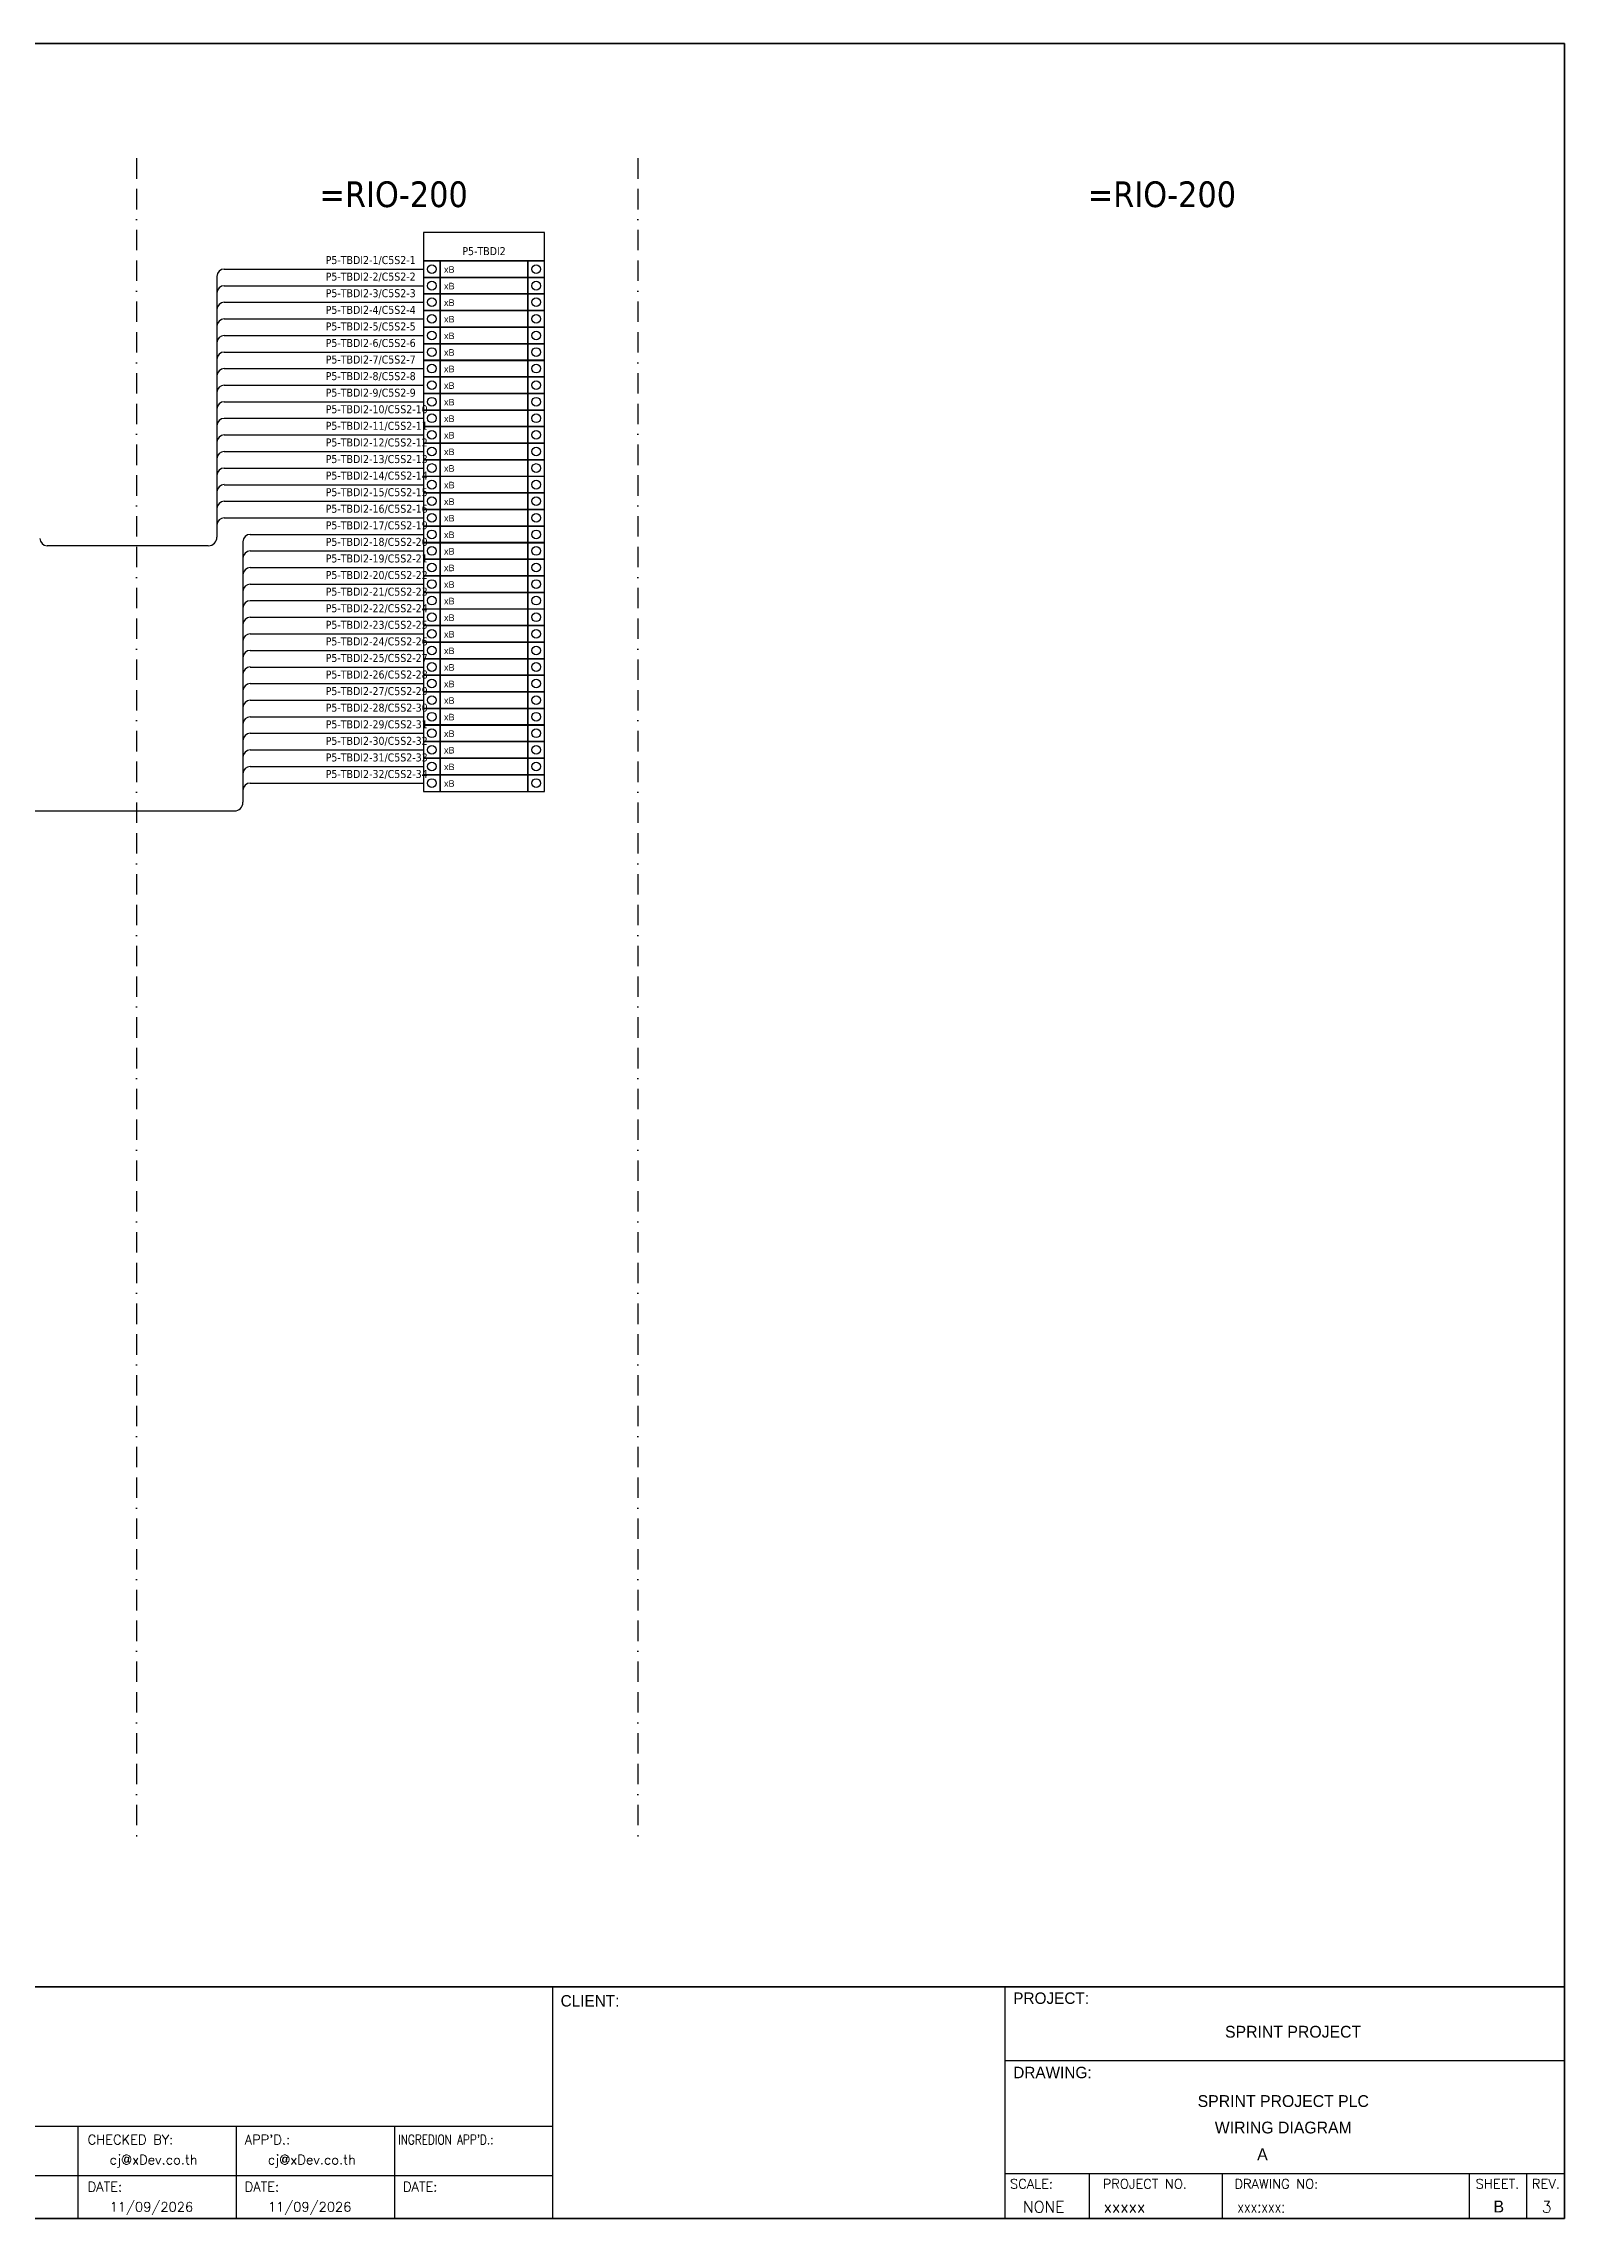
# Model space of a CAD drawing. Header units: millimetres. Extents: x 0 to 54213, y 0 to 2820.
# Drawn here: x 10389 to 12280, y 0 to 2704 of the extents above; entities that cross this region are included whole.
import ezdxf
from ezdxf.enums import TextEntityAlignment as Align

# ---------------------------------------------------------------- set-up
doc = ezdxf.new("R2010")
doc.units = ezdxf.units.MM
doc.linetypes.add('BORDERX2', pattern=[88.9, 25.4, -12.7, 25.4, -12.7, 0, -12.7])
for name, color, linetype in [('GT_1', 9, 'Continuous'), ('HELPPOINT', 7, 'Continuous'), ('MEMBER', 7, 'Continuous'), ('x01001-FrameArea', 2, 'BORDERX2')]:
    doc.layers.add(name, color=color, linetype=linetype)
doc.layers.add('IE-WIRE', color=7, linetype='Continuous', lineweight=25)
doc.styles.add('HTX11', font='O8111901')
doc.styles.add('ROMANS', font='romans.shx', dxfattribs={"width": 0.85, "height": 25})
doc.styles.get("Standard").update_dxf_attribs({"font": 'arial.ttf'})
doc.styles.add('Tahoma', font='')
doc.styles.get('Tahoma').set_extended_font_data('Tahoma')

# ---------------------------------------------------------------- blocks, each defined once
blk = doc.blocks.new('xTermSingleLayer1')
at = {"color": 7, "ltscale": 25.4}
for points in [[(0, -537), (537, -537), (537, 0), (0, 0)], [(537, -537), (3378, -537), (3378, 0), (537, 0)], [(3378, -537), (3915, -537), (3915, 0), (3378, 0)]]:
    blk.add_lwpolyline(points, close=True, dxfattribs=at)
for centre in [(268, -268), (3647, -268)]:
    blk.add_circle(centre, 141, dxfattribs=at)
blk.add_attdef('TERMINAL_B', (661, -387), '', height=212)

msp = doc.modelspace()

# ---------------------------------------------------------------- linework, layer by layer
at = {"color": 4}
for p, q in [((11688.9, 56.1), (11688.9, 0)), ((11854.2, 56.1), (11854.2, 0))]:
    msp.add_line(p, q, dxfattribs=at)
at = {"color": 4, "ltscale": 0.5}
for p, q in [((12161.3, 56.1), (12161.3, 0)), ((12161.3, 56.1), (12161.3, 0)), ((12232.5, 56.1), (12232.5, 0)), ((12232.5, 56.1), (12232.5, 0))]:
    msp.add_line(p, q, dxfattribs=at)
at = {"color": 4, "ltscale": 25.4}
msp.add_lwpolyline([(10861.5, 2434), (11011.8, 2434), (11011.8, 2469.2), (10861.5, 2469.2)], close=True, dxfattribs=at)
at = {"layer": 'GT_1', "color": 4}
for p, q in [((11022.4, 0), (11022.4, 288.2)), ((11584.7, 0), (11584.7, 288.2)), ((11584.7, 0), (11584.7, 288.2)), ((11584.7, 0), (11584.7, 288.2)), ((11022.4, 114.3), (10235.4, 114.3)), ((10432.2, 0), (10432.2, 114.3)), ((10628.9, 0), (10628.9, 114.3)), ((10825.7, 0), (10825.7, 114.3)), ((11584.7, 56.1), (12279.9, 56.1)), ((11022.4, 52.9), (10235.4, 52.9))]:
    msp.add_line(p, q, dxfattribs=at)
at = {"layer": 'HELPPOINT', "color": 4, "lineweight": 35}
for p, q in [((8386.6, 2704.2), (12279.9, 2704.2)), ((8386.6, 2704.2), (12279.9, 2704.2)), ((12279.9, 2704.2), (12279.9, 0)), ((12279.9, 2704.2), (12279.9, 0)), ((12279.9, 0), (8386.6, 0)), ((12279.9, 0), (8386.6, 0))]:
    msp.add_line(p, q, dxfattribs=at)
at = {"layer": 'HELPPOINT', "color": 4}
for p, q in [((11584.7, 196.6), (12279.9, 196.6)), ((11584.7, 196.6), (12279.9, 196.6)), ((11584.7, 56.1), (12279.9, 56.1))]:
    msp.add_line(p, q, dxfattribs=at)
at = {"layer": 'IE-WIRE', "color": 4, "ltscale": 25.4}
for p, q in [((10604.6, 2414.6), (10604.6, 2090.6)), ((10613.8, 2423.7), (10861.5, 2423.7)), ((10613.8, 2423.7), (10861.5, 2423.7)), ((10613.8, 2403.1), (10861.5, 2403.1)), ((10613.8, 2403.1), (10861.5, 2403.1)), ((10613.8, 2382.5), (10861.5, 2382.5)), ((10613.8, 2382.5), (10861.5, 2382.5)), ((10613.8, 2361.9), (10861.5, 2361.9)), ((10613.8, 2361.9), (10861.5, 2361.9)), ((10613.8, 2341.2), (10861.5, 2341.2)), ((10613.8, 2341.2), (10861.5, 2341.2)), ((10613.8, 2320.6), (10861.5, 2320.6)), ((10613.8, 2320.6), (10861.5, 2320.6)), ((10613.8, 2300), (10861.5, 2300)), ((10613.8, 2300), (10861.5, 2300)), ((10613.8, 2279.4), (10861.5, 2279.4)), ((10613.8, 2279.4), (10861.5, 2279.4)), ((10613.8, 2258.8), (10861.5, 2258.8)), ((10613.8, 2258.8), (10861.5, 2258.8)), ((10613.8, 2238.2), (10861.5, 2238.2)), ((10613.8, 2238.2), (10861.5, 2238.2)), ((10613.8, 2217.6), (10861.5, 2217.6)), ((10613.8, 2217.6), (10861.5, 2217.6)), ((10613.8, 2197), (10861.5, 2197)), ((10613.8, 2197), (10861.5, 2197)), ((10613.8, 2176.3), (10861.5, 2176.3)), ((10613.8, 2176.3), (10861.5, 2176.3)), ((10613.8, 2155.7), (10861.5, 2155.7)), ((10613.8, 2155.7), (10861.5, 2155.7)), ((10613.8, 2135.1), (10861.5, 2135.1)), ((10613.8, 2135.1), (10861.5, 2135.1)), ((10613.8, 2114.5), (10861.5, 2114.5)), ((10613.8, 2114.5), (10861.5, 2114.5)), ((10637, 2084.8), (10637, 1760.8)), ((10646.1, 2093.9), (10861.5, 2093.9)), ((10646.1, 2093.9), (10861.5, 2093.9)), ((10646.1, 2073.3), (10861.5, 2073.3)), ((10646.1, 2073.3), (10861.5, 2073.3)), ((10646.1, 2052.7), (10861.5, 2052.7)), ((10646.1, 2052.7), (10861.5, 2052.7)), ((10646.1, 2032.1), (10861.5, 2032.1)), ((10646.1, 2032.1), (10861.5, 2032.1)), ((10646.1, 2011.5), (10861.5, 2011.5)), ((10646.1, 2011.5), (10861.5, 2011.5)), ((10646.1, 1990.8), (10861.5, 1990.8)), ((10646.1, 1990.8), (10861.5, 1990.8)), ((10646.1, 1970.2), (10861.5, 1970.2)), ((10646.1, 1970.2), (10861.5, 1970.2)), ((10646.1, 1949.6), (10861.5, 1949.6)), ((10646.1, 1949.6), (10861.5, 1949.6)), ((10646.1, 1929), (10861.5, 1929)), ((10646.1, 1929), (10861.5, 1929)), ((10646.1, 1908.4), (10861.5, 1908.4)), ((10646.1, 1908.4), (10861.5, 1908.4)), ((10646.1, 1887.8), (10861.5, 1887.8)), ((10646.1, 1887.8), (10861.5, 1887.8)), ((10646.1, 1867.2), (10861.5, 1867.2)), ((10646.1, 1867.2), (10861.5, 1867.2)), ((10646.1, 1846.6), (10861.5, 1846.6)), ((10646.1, 1846.6), (10861.5, 1846.6)), ((10646.1, 1825.9), (10861.5, 1825.9)), ((10646.1, 1825.9), (10861.5, 1825.9)), ((10646.1, 1805.3), (10861.5, 1805.3)), ((10646.1, 1805.3), (10861.5, 1805.3)), ((10646.1, 1784.7), (10861.5, 1784.7)), ((10646.1, 1784.7), (10861.5, 1784.7))]:
    msp.add_line(p, q, dxfattribs=at)
at = {"layer": 'IE-WIRE', "color": 4}
for p, q in [((10393.5, 2079.9), (10593.9, 2079.9)), ((10360.4, 1750.1), (10626.2, 1750.1))]:
    msp.add_line(p, q, dxfattribs=at)
at = {"layer": 'IE-WIRE', "color": 4, "ltscale": 25.4}
for centre, radius, start, end in [((10613.8, 2414.6), 9.14, 90, 180), ((10613.8, 2393.9), 9.14, 90, 180), ((10613.8, 2373.3), 9.14, 90, 180), ((10613.8, 2352.7), 9.14, 90, 180), ((10613.8, 2332.1), 9.14, 90, 180), ((10613.8, 2311.5), 9.14, 90, 180), ((10613.8, 2290.9), 9.14, 90, 180), ((10613.8, 2270.3), 9.14, 90, 180), ((10613.8, 2249.7), 9.14, 90, 180), ((10613.8, 2229), 9.14, 90, 180), ((10613.8, 2208.4), 9.14, 90, 180), ((10613.8, 2187.8), 9.14, 90, 180), ((10613.8, 2167.2), 9.14, 90, 180), ((10613.8, 2146.6), 9.14, 90, 180), ((10613.8, 2126), 9.14, 90, 180), ((10613.8, 2105.4), 9.14, 90, 180), ((10593.9, 2090.6), 10.8, 270, 0), ((10646.1, 2084.8), 9.14, 90, 180), ((10646.1, 2064.2), 9.14, 90, 180), ((10646.1, 2043.5), 9.14, 90, 180), ((10646.1, 2022.9), 9.14, 90, 180), ((10646.1, 2002.3), 9.14, 90, 180), ((10646.1, 1981.7), 9.14, 90, 180), ((10646.1, 1961.1), 9.14, 90, 180), ((10646.1, 1940.5), 9.14, 90, 180), ((10646.1, 1919.9), 9.14, 90, 180), ((10646.1, 1899.3), 9.14, 90, 180), ((10646.1, 1878.6), 9.14, 90, 180), ((10646.1, 1858), 9.14, 90, 180), ((10646.1, 1837.4), 9.14, 90, 180), ((10646.1, 1816.8), 9.14, 90, 180), ((10646.1, 1796.2), 9.14, 90, 180), ((10626.2, 1760.8), 10.8, 270, 0), ((10646.1, 1775.6), 9.14, 90, 180)]:
    msp.add_arc(centre, radius, start, end, dxfattribs=at)
at = {"layer": 'IE-WIRE', "color": 4}
msp.add_arc((10393.5, 2088.8), 8.96, 180, 270, dxfattribs=at)
at = {"layer": 'MEMBER', "color": 4, "lineweight": 35}
msp.add_line((8386.6, 288.2), (12279.9, 288.2), dxfattribs=at)
msp.add_line((8386.6, 288.2), (12279.9, 288.2), dxfattribs=at)
at = {"layer": 'MEMBER', "color": 4}
for p, q in [((11584.7, 196.6), (12279.9, 196.6)), ((11584.7, 196.6), (12279.9, 196.6)), ((11584.7, 56.1), (12279.9, 56.1)), ((11584.7, 56.1), (12279.9, 56.1))]:
    msp.add_line(p, q, dxfattribs=at)
at = {"layer": 'x01001-FrameArea'}
for p, q in [((10504.8, 2561.5), (10504.8, 475)), ((11127.9, 2561.5), (11127.9, 475))]:
    msp.add_line(p, q, dxfattribs=at)

# ---------------------------------------------------------------- block references
at = {"xscale": 0.0384, "yscale": 0.0384, "zscale": 0.0384}
for p in [(10861.5, 2434), (10861.5, 2413.4), (10861.5, 2392.8), (10861.5, 2372.2), (10861.5, 2351.5), (10861.5, 2330.9), (10861.5, 2310.3), (10861.5, 2289.7), (10861.5, 2269.1), (10861.5, 2248.5), (10861.5, 2227.9), (10861.5, 2207.3), (10861.5, 2186.7), (10861.5, 2166), (10861.5, 2145.4), (10861.5, 2124.8), (10861.5, 2104.2), (10861.5, 2083.6), (10861.5, 2063), (10861.5, 2042.4), (10861.5, 2021.8), (10861.5, 2001.1), (10861.5, 1980.5), (10861.5, 1959.9), (10861.5, 1939.3), (10861.5, 1918.7), (10861.5, 1898.1), (10861.5, 1877.5), (10861.5, 1856.9), (10861.5, 1836.3), (10861.5, 1815.6), (10861.5, 1795)]:
    msp.add_blockref('xTermSingleLayer1', p, dxfattribs=at).add_auto_attribs({'TERMINAL_B': 'xB'})

# ---------------------------------------------------------------- texts
at = {"color": 2, "style": 'Tahoma'}
for p in [(10824.3, 2516.8), (11779.4, 2516.8)]:
    msp.add_text('=RIO-200', height=32, dxfattribs=at).set_placement(p, align=Align.MIDDLE_CENTER)
at = {"color": 4, "style": 'Tahoma'}
for s, p in [('P5-TBDI2-1/C5S2-1', (10739.8, 2430)), ('P5-TBDI2-2/C5S2-2', (10739.8, 2409.4)), ('P5-TBDI2-3/C5S2-3', (10739.8, 2388.8)), ('P5-TBDI2-4/C5S2-4', (10739.8, 2368.1)), ('P5-TBDI2-5/C5S2-5', (10739.8, 2347.5)), ('P5-TBDI2-6/C5S2-6', (10739.8, 2326.9)), ('P5-TBDI2-7/C5S2-7', (10739.8, 2306.3)), ('P5-TBDI2-8/C5S2-8', (10739.8, 2285.7)), ('P5-TBDI2-9/C5S2-9', (10739.8, 2265.1)), ('P5-TBDI2-10/C5S2-10', (10739.8, 2244.5)), ('P5-TBDI2-11/C5S2-11', (10739.8, 2223.9)), ('P5-TBDI2-12/C5S2-12', (10739.8, 2203.2)), ('P5-TBDI2-13/C5S2-13', (10739.8, 2182.6)), ('P5-TBDI2-14/C5S2-14', (10739.8, 2162)), ('P5-TBDI2-15/C5S2-15', (10739.8, 2141.4)), ('P5-TBDI2-16/C5S2-16', (10739.8, 2120.8)), ('P5-TBDI2-17/C5S2-19', (10739.8, 2100.2)), ('P5-TBDI2-18/C5S2-20', (10739.8, 2079.6)), ('P5-TBDI2-19/C5S2-21', (10739.8, 2059)), ('P5-TBDI2-20/C5S2-22', (10739.8, 2038.4)), ('P5-TBDI2-21/C5S2-23', (10739.8, 2017.7)), ('P5-TBDI2-22/C5S2-24', (10739.8, 1997.1)), ('P5-TBDI2-23/C5S2-25', (10739.8, 1976.5)), ('P5-TBDI2-24/C5S2-26', (10739.8, 1955.9)), ('P5-TBDI2-25/C5S2-27', (10739.8, 1935.3)), ('P5-TBDI2-26/C5S2-28', (10739.8, 1914.7)), ('P5-TBDI2-27/C5S2-29', (10739.8, 1894.1)), ('P5-TBDI2-28/C5S2-30', (10739.8, 1873.5)), ('P5-TBDI2-29/C5S2-31', (10739.8, 1852.8)), ('P5-TBDI2-30/C5S2-32', (10739.8, 1832.2)), ('P5-TBDI2-31/C5S2-33', (10739.8, 1811.6)), ('P5-TBDI2-32/C5S2-34', (10739.8, 1791))]:
    msp.add_text(s, height=9.949, dxfattribs=at).set_placement(p)
msp.add_text('P5-TBDI2', height=9.95, dxfattribs=at).set_placement((10936.7, 2446.1), align=Align.MIDDLE_CENTER)
at = {"color": 4, "ltscale": 100, "style": 'HTX11'}
for s, p in [('SPRINT PROJECT', (11942.5, 232.2)), ('SPRINT PROJECT PLC', (11930.3, 146)), ('WIRING DIAGRAM', (11930.3, 113.1))]:
    msp.add_text(s, height=14.693, dxfattribs=at).set_placement(p, align=Align.MIDDLE_CENTER)
at = {"style": 'HTX11'}
for tag, text, height, p in [('A', 'A', 14.8, (11904.4, 79.8)), ('B', 'CHASSIS C5 SLOT 2', 14.821, (12198.2, 14.9))]:
    msp.add_attdef(tag, text=text, height=height, dxfattribs=at).set_placement(p, align=Align.MIDDLE_CENTER)
at = {"layer": 'GT_1', "color": 4, "style": 'HTX11'}
for s, p in [('CLIENT:', (11031.9, 263.5)), ('PROJECT:', (11594.6, 266.8)), ('DRAWING:', (11594.6, 174.4))]:
    msp.add_text(s, height=14.25, dxfattribs=at).set_placement(p)
at = {"layer": 'MEMBER', "color": 4, "ltscale": 0.8, "style": 'ROMANS'}
for s, height, p in [('CHECKED BY:', 11.875, (10443.9, 92.1)), ("APP'D.:", 11.88, (10639.1, 92.1)), ('cj@xDev.co.th', 11.875, (10471.2, 67.2)), ('cj@xDev.co.th', 11.875, (10667.9, 67.2)), ('DATE:', 11.88, (10443.9, 33.6)), ('DATE:', 11.88, (10639.1, 33.6)), ('DATE:', 11.88, (10835.9, 33.6)), ('SCALE:', 11.88, (11590.6, 37.1)), ('PROJECT NO.', 11.875, (11705.8, 37.1)), ('DRAWING NO:', 11.875, (11869.5, 37.1)), ('SHEET.', 12, (12169.3, 37.1)), ('REV.', 12, (12239.2, 37.1)), ('11/09/2026', 11.88, (10471.2, 8.5)), ('11/09/2026', 11.88, (10667.9, 8.5)), ('NONE', 14.23, (11606.6, 7.3)), ('xxxxx', 14.23, (11707, 7.3))]:
    msp.add_text(s, height=height, dxfattribs=at).set_placement(p)
at = {"layer": 'MEMBER', "color": 4, "ltscale": 0.8, "style": 'ROMANS', "width": 0.8}
for s, height, p in [("INGREDION APP'D.:", 11.875, (10829.9, 92.1)), ('xxx:xxx:', 14.23, (11873.2, 7.3))]:
    msp.add_text(s, height=height, dxfattribs=at).set_placement(p)
at = {"layer": 'MEMBER', "color": 4, "ltscale": 0.8, "style": 'ROMANS'}
msp.add_text('3', height=14.2, dxfattribs=at).set_placement((12257.8, 7.3), align=Align.CENTER)

doc.saveas('drawing.dxf')
